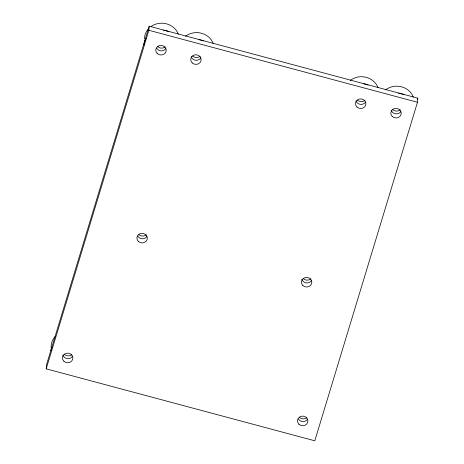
<?xml version="1.0" encoding="UTF-8"?>
<svg xmlns="http://www.w3.org/2000/svg" width="464" height="464" viewBox="0 0 464 464"><rect width="100%" height="100%" fill="white"/><g stroke="black" fill="none" stroke-linecap="round" stroke-linejoin="round"><path stroke-width="0.7" d="M46.197 368.834L46.522 364.721L149.205 26.187L417.803 98.159L417.478 102.266L314.795 440.8L46.197 368.834L148.88 30.293L149.205 26.187M417.397 99.493L417.803 98.159M148.88 30.293L417.478 102.266M50.849 350.691A17.435 16.025 4.5 0 1 51.939 347.368M143.921 45.02A17.435 16.025 4.5 0 1 145.945 38.35M163.432 30.189A17.435 16.025 4.5 0 1 169.035 31.79M398.46 93.16A17.435 16.025 4.5 0 1 404.057 94.766M199.027 39.678A17.435 16.025 4.5 0 1 203.383 40.931M363.793 83.787A17.435 16.025 4.5 0 1 368.149 85.04M146.311 234.761A5.232 4.808 4.5 0 1 138.922 234.604M146.937 236.518A5.232 4.808 4.5 0 1 137.883 236.333M310.828 278.841A5.232 4.808 4.5 0 1 303.439 278.684M311.454 280.598A5.232 4.808 4.5 0 1 306.223 282.854A5.232 4.808 4.5 0 1 301.89 279.241M364.907 100.323A5.232 4.808 4.5 0 1 357.518 100.166M350.326 80.353A17.435 16.025 4.5 0 1 377.998 87.597M365.533 102.08A5.232 4.808 4.5 0 1 360.302 104.336A5.232 4.808 4.5 0 1 355.969 100.723M200.141 56.214A5.232 4.808 4.5 0 1 192.751 56.057M185.559 36.244A17.435 16.025 4.5 0 1 213.231 43.488M200.767 57.971A5.232 4.808 4.5 0 1 195.535 60.227A5.232 4.808 4.5 0 1 191.203 56.614M306.878 417.542A5.232 4.808 4.5 0 1 299.483 417.391M307.504 419.305A5.232 4.808 4.5 0 1 298.451 419.114M71.85 354.571A5.232 4.808 4.5 0 1 64.461 354.421M51.144 348.017A17.435 16.025 4.5 0 1 55.274 336.406M72.477 356.335A5.232 4.808 4.5 0 1 67.245 358.585A5.232 4.808 4.5 0 1 62.913 354.972M165.201 46.812A5.232 4.808 4.5 0 1 157.806 46.661M144.437 38.866A17.435 16.025 4.5 0 1 148.625 28.646M151.125 26.471A17.435 16.025 4.5 0 1 178.292 34.092M165.828 48.575A5.232 4.808 4.5 0 1 156.774 48.384M400.223 109.782A5.232 4.808 4.5 0 1 392.834 109.632M385.642 89.819A17.435 16.025 4.5 0 1 413.314 97.063M400.85 111.546A5.232 4.808 4.5 0 1 395.618 113.802A5.232 4.808 4.5 0 1 391.285 110.188M298.944 424.235A5.232 4.808 4.5 0 0 307.713 422.263A5.232 4.808 4.5 0 0 301.374 416.243A5.232 4.808 4.5 0 0 298.944 424.235M63.922 361.265A5.232 4.808 4.5 0 0 72.691 359.293A5.232 4.808 4.5 0 0 66.346 353.266A5.232 4.808 4.5 0 0 63.922 361.265M392.295 116.476A5.232 4.808 4.5 0 0 401.058 114.504A5.232 4.808 4.5 0 0 394.719 108.483A5.232 4.808 4.5 0 0 392.295 116.476M157.267 53.505A5.232 4.808 4.5 0 0 166.037 51.533A5.232 4.808 4.5 0 0 159.697 45.507A5.232 4.808 4.5 0 0 157.267 53.505M192.212 62.907A5.232 4.808 4.5 0 0 200.976 60.929A5.232 4.808 4.5 0 0 194.636 54.909A5.232 4.808 4.5 0 0 192.212 62.907M356.978 107.016A5.232 4.808 4.5 0 0 365.742 105.044A5.232 4.808 4.5 0 0 359.403 99.018A5.232 4.808 4.5 0 0 356.978 107.016M302.899 285.534A5.232 4.808 4.5 0 0 311.663 283.556A5.232 4.808 4.5 0 0 305.324 277.536A5.232 4.808 4.5 0 0 302.899 285.534M138.382 241.454A5.232 4.808 4.5 0 0 147.146 239.476A5.232 4.808 4.5 0 0 140.807 233.456A5.232 4.808 4.5 0 0 138.382 241.454"/></g></svg>
